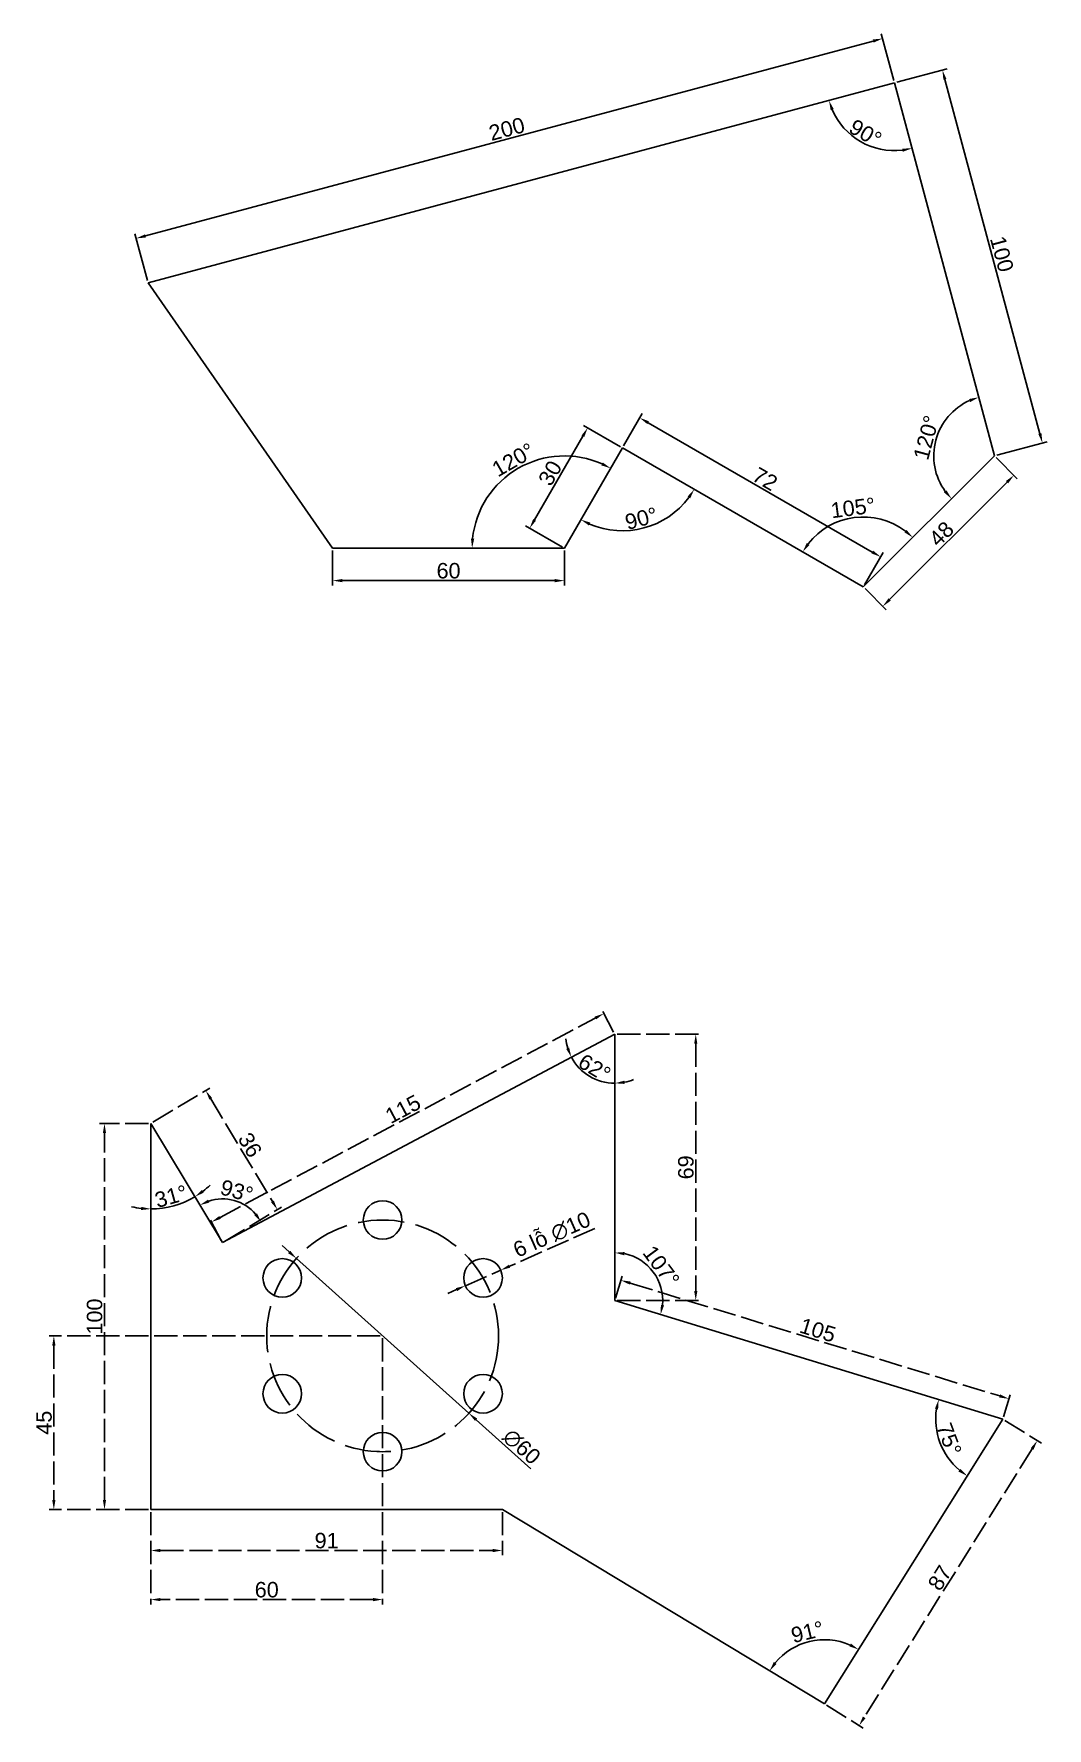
# Model space of a CAD drawing. Header units: millimetres. Extents: x 1419 to 1915, y 1443 to 1891.
# Drawn here: x 1418.5 to 1680.8, y 1443.2 to 1882 of the extents above; entities that cross this region are included whole.
import ezdxf

# ---------------------------------------------------------------- set-up
doc = ezdxf.new("R2010")
doc.units = ezdxf.units.MM
doc.linetypes.add('ACAD_ISO02W100', pattern=[15, 12, -3])
doc.styles.add('Annotative', font='arial.ttf')
doc.dimstyles.new('ISO-25', dxfattribs={"dimtxt": 4, "dimasz": 2.5, "dimexe": 1.25, "dimexo": 0.625, "dimgap": 0.5, "dimtad": 1, "dimtxsty": 'Annotative', "dimcen": 2.5, "dimclrt": 151, "dimadec": 0, "dimazin": 0, "dimtfac": 1, "dimtmove": 0, "dimatfit": 3, "dimfxl": 0, "dimarcsym": 0})

# ---------------------------------------------------------------- blocks, each defined once
blk = doc.blocks.new('*D1')
at = {"color": 0, "lineweight": -2, "transparency": 16777216}
for p, q in [((1495.86, 1748.17), (1495.86, 1739.16)), ((1555.86, 1748.17), (1555.86, 1739.16)), ((1498.36, 1740.41), (1553.36, 1740.41))]:
    blk.add_line(p, q, dxfattribs=at)
at = {"color": 0, "transparency": 16777216}
for points in [[(1498.36, 1740.83), (1498.36, 1739.99), (1495.86, 1740.41)], [(1553.36, 1740.83), (1553.36, 1739.99), (1555.86, 1740.41)]]:
    blk.add_solid(points, dxfattribs=at)
at = {"layer": 'Defpoints', "color": 0, "transparency": 16777216}
for p in [(1495.86, 1748.8), (1555.86, 1748.8), (1555.86, 1740.41)]:
    blk.add_point(p, dxfattribs=at)
at = {"color": 151, "transparency": 16777216, "insert": (1525.86, 1742.95), "char_height": 4, "attachment_point": 5, "style": 'Annotative'}
blk.add_mtext('60', dxfattribs=at)
blk = doc.blocks.new('*D2')
at = {"color": 0, "lineweight": -2, "transparency": 16777216}
for p, q in [((1548.12, 1756.15), (1560.62, 1777.8)), ((1570.32, 1775.09), (1560.78, 1780.59)), ((1555.32, 1749.11), (1545.78, 1754.61))]:
    blk.add_line(p, q, dxfattribs=at)
at = {"color": 0, "transparency": 16777216}
for points in [[(1560.26, 1778.01), (1560.98, 1777.59), (1561.87, 1779.97)], [(1547.76, 1756.36), (1548.48, 1755.94), (1546.87, 1753.99)]]:
    blk.add_solid(points, dxfattribs=at)
at = {"layer": 'Defpoints', "color": 0, "transparency": 16777216}
for p in [(1561.87, 1779.97), (1570.86, 1774.78), (1555.86, 1748.8)]:
    blk.add_point(p, dxfattribs=at)
at = {"color": 151, "transparency": 16777216, "insert": (1552.16, 1768.25), "char_height": 4, "attachment_point": 5, "rotation": 60, "style": 'Annotative'}
blk.add_mtext('30', dxfattribs=at)
blk = doc.blocks.new('*D3')
at = {"color": 0, "lineweight": -2, "transparency": 16777216}
blk.add_arc((1555.86, 1748.8), 23.91, 65.9942, 174.0058, dxfattribs=at)
at = {"color": 0, "transparency": 16777216}
for points in [[(1565.77, 1771.01), (1565.39, 1770.26), (1567.81, 1769.5)], [(1532.5, 1751.27), (1531.66, 1751.31), (1531.95, 1748.8)]]:
    blk.add_solid(points, dxfattribs=at)
at = {"layer": 'Defpoints', "color": 0, "transparency": 16777216}
for p in [(1570.86, 1774.78), (1551.71, 1772.34), (1495.86, 1748.8), (1555.86, 1748.8), (1555.86, 1748.8)]:
    blk.add_point(p, dxfattribs=at)
at = {"color": 151, "transparency": 16777216, "insert": (1542.63, 1771.7), "char_height": 4, "attachment_point": 5, "rotation": 30, "style": 'Annotative'}
blk.add_mtext('120°', dxfattribs=at)
blk = doc.blocks.new('*D4')
at = {"color": 0, "lineweight": -2, "transparency": 16777216}
blk.add_arc((1570.86, 1774.78), 21.46, 246.6786, 323.3214, dxfattribs=at)
at = {"color": 0, "transparency": 16777216}
for points in [[(1587.72, 1762.19), (1588.42, 1761.73), (1589.44, 1764.05)], [(1562.17, 1754.7), (1562.55, 1755.44), (1560.13, 1756.19)]]:
    blk.add_solid(points, dxfattribs=at)
at = {"layer": 'Defpoints', "color": 0, "transparency": 16777216}
for p in [(1570.86, 1774.78), (1570.86, 1774.78), (1570.86, 1753.32), (1555.86, 1748.8), (1633.21, 1738.78)]:
    blk.add_point(p, dxfattribs=at)
at = {"color": 151, "transparency": 16777216, "insert": (1575.75, 1756.5), "char_height": 4, "attachment_point": 5, "rotation": 15, "style": 'Annotative'}
blk.add_mtext('90°', dxfattribs=at)
blk = doc.blocks.new('*D5')
at = {"color": 0, "lineweight": -2, "transparency": 16777216}
for p, q in [((1571.17, 1775.32), (1575.98, 1783.65)), ((1577.52, 1781.31), (1635.54, 1747.81)), ((1633.52, 1739.32), (1638.33, 1747.65))]:
    blk.add_line(p, q, dxfattribs=at)
at = {"color": 0, "transparency": 16777216}
for points in [[(1577.73, 1781.68), (1577.31, 1780.95), (1575.35, 1782.56)], [(1635.75, 1748.18), (1635.33, 1747.45), (1637.71, 1746.56)]]:
    blk.add_solid(points, dxfattribs=at)
at = {"layer": 'Defpoints', "color": 0, "transparency": 16777216}
for p in [(1570.86, 1774.78), (1637.71, 1746.56), (1633.21, 1738.78)]:
    blk.add_point(p, dxfattribs=at)
at = {"color": 151, "transparency": 16777216, "insert": (1607.79, 1766.74), "char_height": 4, "attachment_point": 5, "rotation": 330, "style": 'Annotative'}
blk.add_mtext('72', dxfattribs=at)
blk = doc.blocks.new('*D6')
at = {"color": 0, "lineweight": -2, "transparency": 16777216}
blk.add_arc((1633.21, 1738.78), 18.11, 52.9137, 142.0863, dxfattribs=at)
at = {"color": 0, "transparency": 16777216}
for points in [[(1644.41, 1753.54), (1643.86, 1752.91), (1646.02, 1751.58)], [(1619.27, 1749.67), (1618.57, 1750.14), (1617.52, 1747.83)]]:
    blk.add_solid(points, dxfattribs=at)
at = {"layer": 'Defpoints', "color": 0, "transparency": 16777216}
for p in [(1570.86, 1774.78), (1667.15, 1772.72), (1636.36, 1756.62), (1633.21, 1738.78), (1633.21, 1738.78)]:
    blk.add_point(p, dxfattribs=at)
at = {"color": 151, "transparency": 16777216, "insert": (1630.52, 1759.26), "char_height": 4, "attachment_point": 5, "rotation": 7.5, "style": 'Annotative'}
blk.add_mtext('105°', dxfattribs=at)
blk = doc.blocks.new('*D7')
at = {"color": 0, "lineweight": -2, "transparency": 16777216}
blk.add_arc((1667.15, 1772.72), 15.71, 114.1264, 215.8736, dxfattribs=at)
at = {"color": 0, "transparency": 16777216}
for points in [[(1660.59, 1787.45), (1660.87, 1786.66), (1663.09, 1787.89)], [(1654.74, 1763.78), (1654.1, 1763.24), (1656.04, 1761.61)]]:
    blk.add_solid(points, dxfattribs=at)
at = {"layer": 'Defpoints', "color": 0, "transparency": 16777216}
for p in [(1641.27, 1869.31), (1654.28, 1781.73), (1667.15, 1772.72), (1667.15, 1772.72), (1633.21, 1738.78)]:
    blk.add_point(p, dxfattribs=at)
at = {"color": 151, "transparency": 16777216, "insert": (1649.52, 1777.44), "char_height": 4, "attachment_point": 5, "rotation": 75, "style": 'Annotative'}
blk.add_mtext('120°', dxfattribs=at)
blk = doc.blocks.new('*D8')
at = {"color": 0, "lineweight": -2, "transparency": 16777216}
blk.add_arc((1641.27, 1869.31), 17.54, 203.1718, 276.8282, dxfattribs=at)
at = {"color": 0, "transparency": 16777216}
for points in [[(1624.75, 1862.27), (1625.54, 1862.54), (1624.32, 1864.77)], [(1643.28, 1852.3), (1643.44, 1851.48), (1645.81, 1852.36)]]:
    blk.add_solid(points, dxfattribs=at)
at = {"layer": 'Defpoints', "color": 0, "transparency": 16777216}
for p in [(1641.27, 1869.31), (1641.27, 1869.31), (1628.87, 1856.9), (1448.09, 1817.55), (1667.15, 1772.72)]:
    blk.add_point(p, dxfattribs=at)
at = {"color": 151, "transparency": 16777216, "insert": (1633.77, 1856.32), "char_height": 4, "attachment_point": 5, "rotation": 330, "style": 'Annotative'}
blk.add_mtext('90°', dxfattribs=at)
blk = doc.blocks.new('*D9')
at = {"color": 0, "lineweight": -2, "transparency": 16777216}
for p, q in [((1667.59, 1772.27), (1673.07, 1766.8)), ((1640.01, 1735.51), (1670.42, 1765.92)), ((1633.65, 1738.33), (1639.13, 1732.86))]:
    blk.add_line(p, q, dxfattribs=at)
at = {"color": 0, "transparency": 16777216}
for points in [[(1670.12, 1766.21), (1670.71, 1765.62), (1672.18, 1767.69)], [(1639.72, 1735.81), (1640.31, 1735.22), (1638.24, 1733.74)]]:
    blk.add_solid(points, dxfattribs=at)
at = {"layer": 'Defpoints', "color": 0, "transparency": 16777216}
for p in [(1667.15, 1772.72), (1672.18, 1767.69), (1633.21, 1738.78)]:
    blk.add_point(p, dxfattribs=at)
at = {"color": 151, "transparency": 16777216, "insert": (1653.42, 1752.51), "char_height": 4, "attachment_point": 5, "rotation": 45, "style": 'Annotative'}
blk.add_mtext('48', dxfattribs=at)
blk = doc.blocks.new('*D10')
at = {"color": 0, "lineweight": -2, "transparency": 16777216}
for p, q in [((1641.87, 1869.47), (1654.89, 1872.96)), ((1654.33, 1870.22), (1678.92, 1778.46)), ((1667.76, 1772.88), (1680.77, 1776.37))]:
    blk.add_line(p, q, dxfattribs=at)
at = {"color": 0, "transparency": 16777216}
for points in [[(1654.73, 1870.33), (1653.93, 1870.11), (1653.68, 1872.64)], [(1679.32, 1778.57), (1678.52, 1778.35), (1679.57, 1776.04)]]:
    blk.add_solid(points, dxfattribs=at)
at = {"layer": 'Defpoints', "color": 0, "transparency": 16777216}
for p in [(1641.27, 1869.31), (1667.15, 1772.72), (1679.57, 1776.04)]:
    blk.add_point(p, dxfattribs=at)
at = {"color": 151, "transparency": 16777216, "insert": (1669.08, 1825), "char_height": 4, "attachment_point": 5, "rotation": 285, "style": 'Annotative'}
blk.add_mtext('100', dxfattribs=at)
blk = doc.blocks.new('*D11')
at = {"color": 0, "lineweight": -2, "transparency": 16777216}
for p, q in [((1447.42, 1829.68), (1635.78, 1880.15)), ((1641.11, 1869.91), (1637.87, 1882.01)), ((1447.92, 1818.15), (1444.68, 1830.24))]:
    blk.add_line(p, q, dxfattribs=at)
at = {"color": 0, "transparency": 16777216}
for points in [[(1635.67, 1880.56), (1635.88, 1879.75), (1638.19, 1880.8)], [(1447.31, 1830.09), (1447.53, 1829.28), (1445.01, 1829.04)]]:
    blk.add_solid(points, dxfattribs=at)
at = {"layer": 'Defpoints', "color": 0, "transparency": 16777216}
for p in [(1638.19, 1880.8), (1641.27, 1869.31), (1448.09, 1817.55)]:
    blk.add_point(p, dxfattribs=at)
at = {"color": 151, "transparency": 16777216, "insert": (1540.94, 1857.37), "char_height": 4, "attachment_point": 5, "rotation": 15, "style": 'Annotative'}
blk.add_mtext('200', dxfattribs=at)
blk = doc.blocks.new('*D28')
at = {"color": 0, "lineweight": -2, "transparency": 16777216}
for start, end in [(270, 301), (307.4724, 313.9448), (257.0552, 263.5276)]:
    blk.add_arc((1448.8, 1599.81), 22.14, start, end, dxfattribs=at)
at = {"color": 0, "transparency": 16777216}
for points in [[(1462.51, 1581.9), (1462.04, 1582.59), (1460.2, 1580.83)], [(1446.33, 1578.23), (1446.28, 1577.4), (1448.8, 1577.67)]]:
    blk.add_solid(points, dxfattribs=at)
at = {"layer": 'Defpoints', "color": 0, "transparency": 16777216}
for p in [(1448.8, 1599.81), (1448.8, 1599.81), (1452.77, 1578.03), (1467.34, 1568.96), (1448.8, 1499.81)]:
    blk.add_point(p, dxfattribs=at)
at = {"color": 151, "transparency": 16777216, "insert": (1454.04, 1580.93), "char_height": 4, "attachment_point": 5, "rotation": 15.5, "style": 'Annotative'}
blk.add_mtext('31°', dxfattribs=at)
blk = doc.blocks.new('*D29')
at = {"color": 0, "lineweight": -2, "transparency": 16777216}
blk.add_arc((1467.34, 1568.96), 11.33, 40.6657, 108.3343, dxfattribs=at)
at = {"color": 0, "transparency": 16777216}
for points in [[(1463.95, 1579.33), (1463.6, 1580.09), (1461.51, 1578.67)], [(1476.28, 1576.58), (1475.59, 1576.11), (1477.35, 1574.28)]]:
    blk.add_solid(points, dxfattribs=at)
at = {"layer": 'Defpoints', "color": 0, "transparency": 16777216}
for p in [(1568.88, 1622.95), (1448.8, 1599.81), (1473.18, 1578.67), (1467.34, 1568.96), (1467.34, 1568.96)]:
    blk.add_point(p, dxfattribs=at)
at = {"color": 151, "transparency": 16777216, "insert": (1471.05, 1582.33), "char_height": 4, "attachment_point": 5, "rotation": 344.5, "style": 'Annotative'}
blk.add_mtext('93°', dxfattribs=at)
blk = doc.blocks.new('*D30')
at = {"color": 0, "lineweight": -2, "transparency": 16777216}
for start, end in [(185.442, 196.721), (208, 270), (281.279, 292.558)]:
    blk.add_arc((1568.88, 1622.95), 12.72, start, end, dxfattribs=at)
at = {"color": 0, "transparency": 16777216}
for points in [[(1557.08, 1619.44), (1556.31, 1619.13), (1557.65, 1616.97)], [(1571.41, 1610.06), (1571.33, 1610.89), (1568.88, 1610.23)]]:
    blk.add_solid(points, dxfattribs=at)
at = {"layer": 'Defpoints', "color": 0, "transparency": 16777216}
for p in [(1568.88, 1622.95), (1568.88, 1622.95), (1560.48, 1613.39), (1467.34, 1568.96), (1568.88, 1553.95)]:
    blk.add_point(p, dxfattribs=at)
at = {"color": 151, "transparency": 16777216, "insert": (1563.64, 1614.22), "char_height": 4, "attachment_point": 5, "rotation": 329, "style": 'Annotative'}
blk.add_mtext('62°', dxfattribs=at)
blk = doc.blocks.new('*D31')
at = {"color": 0, "lineweight": -2, "transparency": 16777216}
blk.add_arc((1568.88, 1553.95), 12.41, 354.5663, 78.4337, dxfattribs=at)
at = {"color": 0, "transparency": 16777216}
for points in [[(1571.33, 1565.68), (1571.41, 1566.51), (1568.88, 1566.35)], [(1581.64, 1552.69), (1580.82, 1552.85), (1580.74, 1550.32)]]:
    blk.add_solid(points, dxfattribs=at)
at = {"layer": 'Defpoints', "color": 0, "transparency": 16777216}
for p in [(1568.88, 1622.95), (1580.63, 1557.92), (1568.88, 1553.95), (1568.88, 1553.95), (1669.29, 1523.25)]:
    blk.add_point(p, dxfattribs=at)
at = {"color": 151, "transparency": 16777216, "insert": (1580.9, 1562.84), "char_height": 4, "attachment_point": 5, "rotation": 306.5, "style": 'Annotative'}
blk.add_mtext('107°', dxfattribs=at)
blk = doc.blocks.new('*D32')
at = {"color": 0, "lineweight": -2, "transparency": 16777216}
blk.add_arc((1669.29, 1523.25), 17.34, 171.2678, 229.7322, dxfattribs=at)
at = {"color": 0, "transparency": 16777216}
for points in [[(1651.75, 1525.97), (1652.56, 1525.79), (1652.71, 1528.32)], [(1658.33, 1510.35), (1657.84, 1509.68), (1660.1, 1508.54)]]:
    blk.add_solid(points, dxfattribs=at)
at = {"layer": 'Defpoints', "color": 0, "transparency": 16777216}
for p in [(1568.88, 1553.95), (1669.29, 1523.25), (1669.29, 1523.25), (1652.12, 1520.83), (1623.19, 1449.47)]:
    blk.add_point(p, dxfattribs=at)
at = {"color": 151, "transparency": 16777216, "insert": (1655.42, 1518.06), "char_height": 4, "attachment_point": 5, "rotation": 290.5, "style": 'Annotative'}
blk.add_mtext('75°', dxfattribs=at)
blk = doc.blocks.new('*D33')
at = {"color": 0, "lineweight": -2, "transparency": 16777216}
blk.add_arc((1623.19, 1449.47), 16.64, 66.6178, 140.2598, dxfattribs=at)
at = {"color": 0, "transparency": 16777216}
for points in [[(1629.99, 1465.11), (1629.6, 1464.37), (1632.01, 1463.58)], [(1610.74, 1459.86), (1610.06, 1460.34), (1608.95, 1458.07)]]:
    blk.add_solid(points, dxfattribs=at)
at = {"layer": 'Defpoints', "color": 0, "transparency": 16777216}
for p in [(1669.29, 1523.25), (1539.8, 1499.81), (1623.69, 1466.1), (1623.19, 1449.47), (1623.19, 1449.47)]:
    blk.add_point(p, dxfattribs=at)
at = {"color": 151, "transparency": 16777216, "insert": (1618.73, 1468.12), "char_height": 4, "attachment_point": 5, "rotation": 13.4388, "style": 'Annotative'}
blk.add_mtext('91°', dxfattribs=at)
blk = doc.blocks.new('*D34')
at = {"color": 0, "lineweight": -2, "transparency": 16777216}
for p, q in [((1484.62, 1566.53), (1482.76, 1568.2)), ((1486.48, 1564.86), (1531.12, 1524.77)), ((1547.12, 1510.4), (1532.98, 1523.1))]:
    blk.add_line(p, q, dxfattribs=at)
at = {"color": 0, "transparency": 16777216}
for points in [[(1484.9, 1566.84), (1484.34, 1566.22), (1486.48, 1564.86)], [(1533.26, 1523.41), (1532.7, 1522.79), (1531.12, 1524.77)]]:
    blk.add_solid(points, dxfattribs=at)
at = {"layer": 'Defpoints', "color": 0, "transparency": 16777216}
for p in [(1486.48, 1564.86), (1531.12, 1524.77)]:
    blk.add_point(p, dxfattribs=at)
at = {"color": 151, "transparency": 16777216, "insert": (1544.77, 1516.08), "char_height": 4, "attachment_point": 5, "rotation": 318.072, "style": 'Annotative'}
blk.add_mtext('∅60', dxfattribs=at)
blk = doc.blocks.new('*U36')
blk.add_circle((0, 0), 5)
blk = doc.blocks.new('*U37')
at = {"color": 0, "linetype": 'ByBlock', "lineweight": -2, "transparency": 16777216}
blk.add_blockref('*U36', (1853.47, 1575.41), dxfattribs=at)
for p, rotation in [((1827.49, 1560.41), 59.99999999999999), ((1879.45, 1560.41), 299.9999999999999), ((1827.49, 1530.41), 120), ((1879.45, 1530.41), 239.9999999999999), ((1853.47, 1515.41), 180)]:
    blk.add_blockref('*U36', p, dxfattribs=dict(at, rotation=rotation))
blk = doc.blocks.new('*D38')
at = {"color": 0, "linetype": 'ACAD_ISO02W100', "lineweight": -2, "ltscale": 0.5, "transparency": 16777216}
for p, q in [((1563.73, 1572.59), (1541.64, 1562.84)), ((1530.21, 1557.8), (1539.36, 1561.83)), ((1527.92, 1556.79), (1525.63, 1555.78))]:
    blk.add_line(p, q, dxfattribs=at)
at = {"color": 0, "linetype": 'ACAD_ISO02W100', "ltscale": 0.5, "transparency": 16777216}
for points in [[(1541.47, 1563.22), (1541.81, 1562.46), (1539.36, 1561.83)], [(1527.75, 1557.17), (1528.09, 1556.4), (1530.21, 1557.8)]]:
    blk.add_solid(points, dxfattribs=at)
at = {"layer": 'Defpoints', "color": 0, "linetype": 'ACAD_ISO02W100', "ltscale": 0.5, "transparency": 16777216}
for p in [(1530.21, 1557.8), (1539.36, 1561.83)]:
    blk.add_point(p, dxfattribs=at)
at = {"color": 151, "linetype": 'ACAD_ISO02W100', "ltscale": 0.5, "transparency": 16777216, "insert": (1552.62, 1570.97), "char_height": 4, "attachment_point": 5, "rotation": 23.8171, "style": 'Annotative'}
blk.add_mtext('6 lỗ ∅10', dxfattribs=at)
blk = doc.blocks.new('*D39')
at = {"color": 0, "linetype": 'ACAD_ISO02W100', "lineweight": -2, "ltscale": 0.5, "transparency": 16777216}
for p, q in [((1448.18, 1599.81), (1435.56, 1599.81)), ((1436.81, 1502.31), (1436.81, 1597.31)), ((1448.18, 1499.81), (1435.56, 1499.81))]:
    blk.add_line(p, q, dxfattribs=at)
at = {"color": 0, "linetype": 'ACAD_ISO02W100', "ltscale": 0.5, "transparency": 16777216}
for points in [[(1436.39, 1597.31), (1437.22, 1597.31), (1436.81, 1599.81)], [(1436.39, 1502.31), (1437.22, 1502.31), (1436.81, 1499.81)]]:
    blk.add_solid(points, dxfattribs=at)
at = {"layer": 'Defpoints', "color": 0, "linetype": 'ACAD_ISO02W100', "ltscale": 0.5, "transparency": 16777216}
for p in [(1436.81, 1599.81), (1448.8, 1599.81), (1448.8, 1499.81)]:
    blk.add_point(p, dxfattribs=at)
at = {"color": 151, "linetype": 'ACAD_ISO02W100', "ltscale": 0.5, "transparency": 16777216, "insert": (1434.26, 1549.81), "char_height": 4, "attachment_point": 5, "rotation": 90, "style": 'Annotative'}
blk.add_mtext('100', dxfattribs=at)
blk = doc.blocks.new('*D40')
at = {"color": 0, "linetype": 'ACAD_ISO02W100', "lineweight": -2, "ltscale": 0.5, "transparency": 16777216}
for p, q in [((1448.8, 1499.19), (1448.8, 1487.97)), ((1539.8, 1499.19), (1539.8, 1487.97)), ((1451.3, 1489.22), (1537.3, 1489.22))]:
    blk.add_line(p, q, dxfattribs=at)
at = {"color": 0, "linetype": 'ACAD_ISO02W100', "ltscale": 0.5, "transparency": 16777216}
for points in [[(1451.3, 1489.64), (1451.3, 1488.8), (1448.8, 1489.22)], [(1537.3, 1489.64), (1537.3, 1488.8), (1539.8, 1489.22)]]:
    blk.add_solid(points, dxfattribs=at)
at = {"layer": 'Defpoints', "color": 0, "linetype": 'ACAD_ISO02W100', "ltscale": 0.5, "transparency": 16777216}
for p in [(1448.8, 1499.81), (1539.8, 1499.81), (1539.8, 1489.22)]:
    blk.add_point(p, dxfattribs=at)
at = {"color": 151, "linetype": 'ACAD_ISO02W100', "ltscale": 0.5, "transparency": 16777216, "insert": (1494.3, 1491.76), "char_height": 4, "attachment_point": 5, "style": 'Annotative'}
blk.add_mtext('91', dxfattribs=at)
blk = doc.blocks.new('*D41')
at = {"color": 0, "linetype": 'ACAD_ISO02W100', "lineweight": -2, "ltscale": 0.5, "transparency": 16777216}
for p, q in [((1508.18, 1544.81), (1422.45, 1544.81)), ((1423.7, 1542.31), (1423.7, 1502.31)), ((1508.18, 1499.81), (1422.45, 1499.81))]:
    blk.add_line(p, q, dxfattribs=at)
at = {"color": 0, "linetype": 'ACAD_ISO02W100', "ltscale": 0.5, "transparency": 16777216}
for points in [[(1423.28, 1542.31), (1424.12, 1542.31), (1423.7, 1544.81)], [(1423.28, 1502.31), (1424.12, 1502.31), (1423.7, 1499.81)]]:
    blk.add_solid(points, dxfattribs=at)
at = {"layer": 'Defpoints', "color": 0, "linetype": 'ACAD_ISO02W100', "ltscale": 0.5, "transparency": 16777216}
for p in [(1508.8, 1544.81), (1423.7, 1499.81), (1508.8, 1499.81)]:
    blk.add_point(p, dxfattribs=at)
at = {"color": 151, "linetype": 'ACAD_ISO02W100', "ltscale": 0.5, "transparency": 16777216, "insert": (1421.17, 1522.31), "char_height": 4, "attachment_point": 5, "rotation": 90, "style": 'Annotative'}
blk.add_mtext('45', dxfattribs=at)
blk = doc.blocks.new('*D42')
at = {"color": 0, "linetype": 'ACAD_ISO02W100', "lineweight": -2, "ltscale": 0.5, "transparency": 16777216}
for p, q in [((1448.8, 1544.19), (1448.8, 1475.26)), ((1508.8, 1544.19), (1508.8, 1475.26)), ((1506.3, 1476.51), (1451.3, 1476.51))]:
    blk.add_line(p, q, dxfattribs=at)
at = {"color": 0, "linetype": 'ACAD_ISO02W100', "ltscale": 0.5, "transparency": 16777216}
for points in [[(1451.3, 1476.93), (1451.3, 1476.09), (1448.8, 1476.51)], [(1506.3, 1476.93), (1506.3, 1476.09), (1508.8, 1476.51)]]:
    blk.add_solid(points, dxfattribs=at)
at = {"layer": 'Defpoints', "color": 0, "linetype": 'ACAD_ISO02W100', "ltscale": 0.5, "transparency": 16777216}
for p in [(1448.8, 1544.81), (1508.8, 1544.81), (1448.8, 1476.51)]:
    blk.add_point(p, dxfattribs=at)
at = {"color": 151, "linetype": 'ACAD_ISO02W100', "ltscale": 0.5, "transparency": 16777216, "insert": (1478.8, 1479.05), "char_height": 4, "attachment_point": 5, "style": 'Annotative'}
blk.add_mtext('60', dxfattribs=at)
blk = doc.blocks.new('*D43')
at = {"color": 0, "linetype": 'ACAD_ISO02W100', "lineweight": -2, "ltscale": 0.5, "transparency": 16777216}
for p, q in [((1449.34, 1600.14), (1464.09, 1609)), ((1464.3, 1606.21), (1480.27, 1579.64)), ((1467.88, 1569.28), (1482.63, 1578.14))]:
    blk.add_line(p, q, dxfattribs=at)
at = {"color": 0, "linetype": 'ACAD_ISO02W100', "ltscale": 0.5, "transparency": 16777216}
for points in [[(1464.66, 1606.43), (1463.95, 1606), (1463.01, 1608.36)], [(1480.63, 1579.86), (1479.91, 1579.43), (1481.56, 1577.5)]]:
    blk.add_solid(points, dxfattribs=at)
at = {"layer": 'Defpoints', "color": 0, "linetype": 'ACAD_ISO02W100', "ltscale": 0.5, "transparency": 16777216}
for p in [(1448.8, 1599.81), (1481.56, 1577.5), (1467.34, 1568.96)]:
    blk.add_point(p, dxfattribs=at)
at = {"color": 151, "linetype": 'ACAD_ISO02W100', "ltscale": 0.5, "transparency": 16777216, "insert": (1474.47, 1594.24), "char_height": 4, "attachment_point": 5, "rotation": 301, "style": 'Annotative'}
blk.add_mtext('36', dxfattribs=at)
blk = doc.blocks.new('*D44')
at = {"color": 0, "linetype": 'ACAD_ISO02W100', "lineweight": -2, "ltscale": 0.5, "transparency": 16777216}
for p, q in [((1568.59, 1623.5), (1565.45, 1629.4)), ((1466.71, 1575.48), (1563.83, 1627.12)), ((1467.05, 1569.51), (1463.91, 1575.41))]:
    blk.add_line(p, q, dxfattribs=at)
at = {"color": 0, "linetype": 'ACAD_ISO02W100', "ltscale": 0.5, "transparency": 16777216}
for points in [[(1563.64, 1627.49), (1564.03, 1626.75), (1566.04, 1628.29)], [(1466.51, 1575.84), (1466.9, 1575.11), (1464.5, 1574.3)]]:
    blk.add_solid(points, dxfattribs=at)
at = {"layer": 'Defpoints', "color": 0, "linetype": 'ACAD_ISO02W100', "ltscale": 0.5, "transparency": 16777216}
for p in [(1566.04, 1628.29), (1568.88, 1622.95), (1467.34, 1568.96)]:
    blk.add_point(p, dxfattribs=at)
at = {"color": 151, "linetype": 'ACAD_ISO02W100', "ltscale": 0.5, "transparency": 16777216, "insert": (1514.07, 1603.54), "char_height": 4, "attachment_point": 5, "rotation": 28, "style": 'Annotative'}
blk.add_mtext('115', dxfattribs=at)
blk = doc.blocks.new('*D45')
at = {"color": 0, "linetype": 'ACAD_ISO02W100', "lineweight": -2, "ltscale": 0.5, "transparency": 16777216}
for p, q in [((1569.51, 1622.95), (1591.09, 1622.95)), ((1589.84, 1620.45), (1589.84, 1556.45)), ((1569.51, 1553.95), (1591.09, 1553.95))]:
    blk.add_line(p, q, dxfattribs=at)
at = {"color": 0, "linetype": 'ACAD_ISO02W100', "ltscale": 0.5, "transparency": 16777216}
for points in [[(1589.43, 1620.45), (1590.26, 1620.45), (1589.84, 1622.95)], [(1589.43, 1556.45), (1590.26, 1556.45), (1589.84, 1553.95)]]:
    blk.add_solid(points, dxfattribs=at)
at = {"layer": 'Defpoints', "color": 0, "linetype": 'ACAD_ISO02W100', "ltscale": 0.5, "transparency": 16777216}
for p in [(1568.88, 1622.95), (1568.88, 1553.95), (1589.84, 1553.95)]:
    blk.add_point(p, dxfattribs=at)
at = {"color": 151, "linetype": 'ACAD_ISO02W100', "ltscale": 0.5, "transparency": 16777216, "insert": (1587.3, 1588.45), "char_height": 4, "attachment_point": 5, "rotation": 90, "style": 'Annotative'}
blk.add_mtext('69', dxfattribs=at)
blk = doc.blocks.new('*D46')
at = {"color": 0, "linetype": 'ACAD_ISO02W100', "lineweight": -2, "ltscale": 0.5, "transparency": 16777216}
for p, q in [((1569.06, 1554.54), (1570.85, 1560.4)), ((1572.88, 1558.47), (1668.51, 1529.24)), ((1669.48, 1523.84), (1671.27, 1529.7))]:
    blk.add_line(p, q, dxfattribs=at)
at = {"color": 0, "linetype": 'ACAD_ISO02W100', "ltscale": 0.5, "transparency": 16777216}
for points in [[(1573, 1558.87), (1572.76, 1558.08), (1570.49, 1559.21)], [(1668.63, 1529.64), (1668.39, 1528.84), (1670.9, 1528.51)]]:
    blk.add_solid(points, dxfattribs=at)
at = {"layer": 'Defpoints', "color": 0, "linetype": 'ACAD_ISO02W100', "ltscale": 0.5, "transparency": 16777216}
for p in [(1568.88, 1553.95), (1670.9, 1528.51), (1669.29, 1523.25)]:
    blk.add_point(p, dxfattribs=at)
at = {"color": 151, "linetype": 'ACAD_ISO02W100', "ltscale": 0.5, "transparency": 16777216, "insert": (1621.44, 1546.29), "char_height": 4, "attachment_point": 5, "rotation": 343, "style": 'Annotative'}
blk.add_mtext('105', dxfattribs=at)
blk = doc.blocks.new('*D47')
at = {"color": 0, "linetype": 'ACAD_ISO02W100', "lineweight": -2, "ltscale": 0.5, "transparency": 16777216}
for p, q in [((1669.82, 1522.92), (1679.29, 1517)), ((1676.9, 1515.54), (1633.45, 1446)), ((1623.72, 1449.14), (1633.18, 1443.22))]:
    blk.add_line(p, q, dxfattribs=at)
at = {"color": 0, "linetype": 'ACAD_ISO02W100', "ltscale": 0.5, "transparency": 16777216}
for points in [[(1676.55, 1515.76), (1677.26, 1515.32), (1678.23, 1517.66)], [(1633.1, 1446.22), (1633.8, 1445.78), (1632.12, 1443.88)]]:
    blk.add_solid(points, dxfattribs=at)
at = {"layer": 'Defpoints', "color": 0, "linetype": 'ACAD_ISO02W100', "ltscale": 0.5, "transparency": 16777216}
for p in [(1669.29, 1523.25), (1623.19, 1449.47), (1632.12, 1443.88)]:
    blk.add_point(p, dxfattribs=at)
at = {"color": 151, "linetype": 'ACAD_ISO02W100', "ltscale": 0.5, "transparency": 16777216, "insert": (1653.02, 1482.12), "char_height": 4, "attachment_point": 5, "rotation": 58, "style": 'Annotative'}
blk.add_mtext('87', dxfattribs=at)

msp = doc.modelspace()

# ---------------------------------------------------------------- linework, layer by layer
for p, q in [((1641.271, 1869.31), (1448.085, 1817.546)), ((1667.152, 1772.717), (1641.271, 1869.31)), ((1495.858, 1748.795), (1448.085, 1817.546)), ((1555.858, 1748.795), (1570.858, 1774.776)), ((1570.858, 1774.776), (1633.211, 1738.776)), ((1633.211, 1738.776), (1667.152, 1772.717)), ((1495.858, 1748.795), (1555.858, 1748.795)), ((1467.342, 1568.957), (1568.881, 1622.946)), ((1568.881, 1622.946), (1568.881, 1553.946)), ((1448.8, 1499.815), (1448.8, 1599.815)), ((1448.8, 1599.815), (1467.342, 1568.957)), ((1568.881, 1553.946), (1669.293, 1523.247)), ((1669.293, 1523.247), (1623.19, 1449.467)), ((1448.8, 1499.815), (1539.8, 1499.815)), ((1539.8, 1499.815), (1623.19, 1449.467))]:
    msp.add_line(p, q)
at = {"linetype": 'ACAD_ISO02W100'}
msp.add_circle((1508.8, 1544.815), 30, dxfattribs=at)

# ---------------------------------------------------------------- block references
msp.add_blockref('*U37', (-344.671, -0.594), dxfattribs=at)

# ---------------------------------------------------------------- dimensions: what is measured, and where the dimension line sits
for p1, p2, distance, picture, middle in [((1448.085, 1817.546), (1641.271, 1869.31), 11.897, '*D11', (1540.941, 1857.375)), ((1641.271, 1869.31), (1667.152, 1772.717), 12.852, '*D10', (1669.081, 1824.997)), ((1570.858, 1774.776), (1633.211, 1738.776), 8.994, '*D5', (1607.785, 1766.737)), ((1555.858, 1748.795), (1570.858, 1774.776), 10.381, '*D2', (1552.164, 1768.248)), ((1633.211, 1738.776), (1667.152, 1772.717), -7.116, '*D9', (1653.416, 1752.512))]:
    dim = msp.add_aligned_dim(p1=p1, p2=p2, distance=distance, dimstyle='ISO-25')
    dim.commit()
    dim.dimension.update_dxf_attribs({"geometry": picture, "text_midpoint": middle})
for base, line1, line2, picture, middle in [((1628.865, 1856.904), ((1667.152, 1772.717), (1641.271, 1869.31)), ((1641.271, 1869.31), (1448.085, 1817.546)), '*D8', (1633.77, 1856.318)), ((1654.282, 1781.729), ((1633.211, 1738.776), (1667.152, 1772.717)), ((1667.152, 1772.717), (1641.271, 1869.31)), '*D7', (1649.52, 1777.441)), ((1551.706, 1772.339), ((1495.858, 1748.795), (1555.858, 1748.795)), ((1555.858, 1748.795), (1570.858, 1774.776)), '*D3', (1542.633, 1771.701)), ((1570.858, 1753.316), ((1570.858, 1774.776), (1633.211, 1738.776)), ((1555.858, 1748.795), (1570.858, 1774.776)), '*D4', (1575.754, 1756.503)), ((1636.357, 1756.615), ((1633.211, 1738.776), (1667.152, 1772.717)), ((1570.858, 1774.776), (1633.211, 1738.776)), '*D6', (1630.515, 1759.256)), ((1473.178, 1578.67), ((1467.342, 1568.957), (1568.881, 1622.946)), ((1448.8, 1599.815), (1467.342, 1568.957)), '*D29', (1471.05, 1582.328)), ((1560.48, 1613.394), ((1467.342, 1568.957), (1568.881, 1622.946)), ((1568.881, 1622.946), (1568.881, 1553.946)), '*D30', (1563.639, 1614.222)), ((1580.633, 1557.916), ((1568.881, 1553.946), (1669.293, 1523.247)), ((1568.881, 1622.946), (1568.881, 1553.946)), '*D31', (1580.896, 1562.837)), ((1452.772, 1578.031), ((1448.8, 1499.815), (1448.8, 1599.815)), ((1448.8, 1599.815), (1467.342, 1568.957)), '*D28', (1454.038, 1580.929)), ((1652.122, 1520.834), ((1669.293, 1523.247), (1623.19, 1449.467)), ((1568.881, 1553.946), (1669.293, 1523.247)), '*D32', (1655.425, 1518.062)), ((1623.685, 1466.096), ((1669.293, 1523.247), (1623.19, 1449.467)), ((1539.8, 1499.815), (1623.19, 1449.467)), '*D33', (1618.732, 1468.121))]:
    dim = msp.add_angular_dim_2l(base=base, line1=line1, line2=line2, dimstyle='ISO-25')
    dim.commit()
    dim.dimension.update_dxf_attribs({"geometry": picture, "text_midpoint": middle})
dim = msp.add_linear_dim(base=(1555.858, 1740.41), p1=(1495.858, 1748.795), p2=(1555.858, 1748.795), dimstyle='ISO-25')
dim.commit()
dim.dimension.update_dxf_attribs({"geometry": '*D1', "text_midpoint": (1525.858, 1742.953)})
at = {"linetype": 'ACAD_ISO02W100', "ltscale": 0.5}
for p1, p2, distance, picture, middle in [((1467.342, 1568.957), (1568.881, 1622.946), 6.055, '*D44', (1514.075, 1603.542)), ((1568.881, 1622.946), (1568.881, 1553.946), 20.963, '*D45', (1587.302, 1588.446)), ((1448.8, 1599.815), (1467.342, 1568.957), 16.583, '*D43', (1474.466, 1594.237)), ((1448.8, 1499.815), (1448.8, 1599.815), 11.995, '*D39', (1434.263, 1549.815)), ((1568.881, 1553.946), (1669.293, 1523.247), 5.5, '*D46', (1621.438, 1546.287)), ((1508.8, 1544.815), (1508.8, 1499.815), -85.101, '*D41', (1421.165, 1522.315)), ((1508.8, 1544.815), (1448.8, 1544.815), 68.305, '*D42', (1478.8, 1479.052)), ((1669.293, 1523.247), (1623.19, 1449.467), 10.536, '*D47', (1653.02, 1482.121)), ((1448.8, 1499.815), (1539.8, 1499.815), -10.595, '*D40', (1494.3, 1491.762))]:
    dim = msp.add_aligned_dim(p1=p1, p2=p2, distance=distance, dimstyle='ISO-25', dxfattribs=at)
    dim.commit()
    dim.dimension.update_dxf_attribs({"geometry": picture, "text_midpoint": middle})
dim = msp.add_diameter_dim_2p(p1=(1530.207, 1557.795), p2=(1539.355, 1561.834), text='6 lỗ <>', dimstyle='ISO-25', dxfattribs=at)
dim.commit()
dim.dimension.update_dxf_attribs({"geometry": '*D38', "text_midpoint": (1552.617, 1570.974)})
dim = msp.add_diameter_dim_2p(p1=(1486.481, 1564.86), p2=(1531.12, 1524.769), dimstyle='ISO-25')
dim.commit()
dim.dimension.update_dxf_attribs({"geometry": '*D34', "text_midpoint": (1542.998, 1514.101), "dimtype": 163})

doc.saveas('drawing.dxf')
